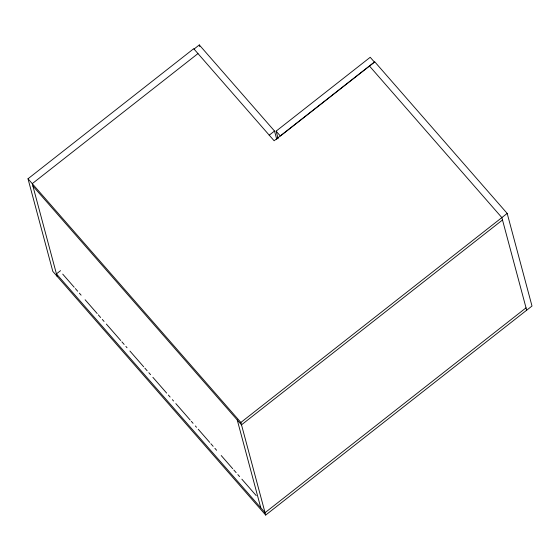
<?xml version="1.0" encoding="UTF-8"?>
<svg xmlns="http://www.w3.org/2000/svg" width="560" height="560" viewBox="0 0 560 560"><rect width="100%" height="100%" fill="white"/><g stroke="black" fill="none" stroke-linecap="round" stroke-linejoin="round"><path stroke-width="0.84" d="M28 178.78L193.711 48.706L274.127 140.763L374.731 61.796L507.185 213.416L532 306.033L265.685 515.067L52.815 271.39L28 178.78L240.87 422.457L265.685 515.067M193.977 49.112L199.304 44.933L274.519 131.033L276.773 139.426M197.967 53.585L32.256 183.652L57.071 276.262M60.557 270.641L56.434 273.882L265.048 512.687L526.036 307.832M269.192 135.212L274.519 131.033M276.115 131.145L370.216 57.288L374.472 62.16L280.378 136.017L276.115 131.145L278.145 138.705M240.87 422.457L507.185 213.416M502.495 219.982L241.507 424.837L32.893 186.032M369.411 65.975L501.858 217.602L526.673 310.212M62.72 274.113L74.207 287.259M75.355 288.575L77.651 291.207M79.373 293.174L81.095 295.148M85.113 299.747L97.174 313.551M98.322 314.867L100.618 317.499M102.34 319.466L104.062 321.44M106.365 324.072L120.715 340.501M121.863 341.817L124.159 344.449M125.888 346.423L127.036 347.732M129.906 351.022L143.689 366.8M144.837 368.109L147.133 370.741M148.855 372.715L150.577 374.682M152.873 377.314L166.656 393.092M168.378 395.066L170.1 397.033M172.396 399.665L173.544 400.981M175.84 403.606L190.197 420.042M191.345 421.358L193.067 423.325M195.363 425.957L196.511 427.273M198.233 429.247L209.72 442.393M210.868 443.709L213.164 446.334M214.886 448.308L216.608 450.282M221.207 455.539L232.687 468.685M233.835 470.001L236.138 472.626M237.86 474.6L239.582 476.574M241.878 479.199L256.235 495.635M199.304 44.933L199.759 46.613M237.251 419.965L260.785 507.815"/></g></svg>
